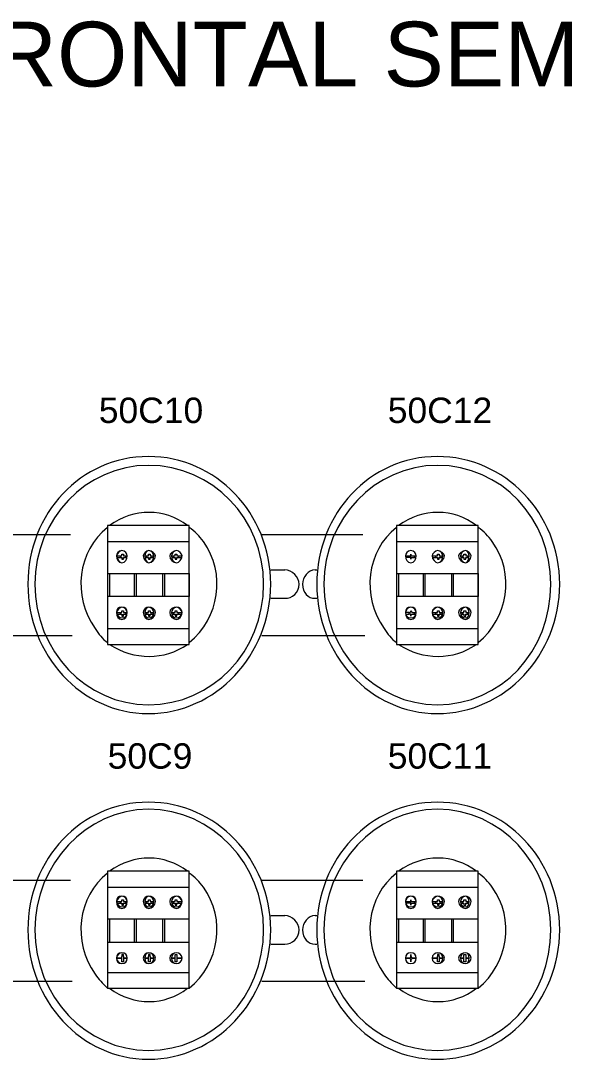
# Model space of a CAD drawing. Header units: millimetres. Extents: x 1004 to 59588, y 686 to 38112.
# Drawn here: x 27790.2 to 27972.8, y 6216.8 to 6561.4 of the extents above; entities that cross this region are included whole.
import ezdxf

# ---------------------------------------------------------------- set-up
doc = ezdxf.new("R2010")
doc.units = ezdxf.units.MM
doc.layers.add('PDF10_Geometry', color=7, linetype='Continuous')
doc.layers.add('PDF10_Text', color=7, linetype='Continuous')
doc.styles.add('PDF Arial', font='arial.ttf')

msp = doc.modelspace()

# ---------------------------------------------------------------- linework, layer by layer
at = {"layer": 'PDF10_Geometry', "lineweight": 18}
for points in [[(27818.99, 6354.43), (27846.05, 6354.43), (27846.05, 6393.84), (27818.99, 6393.84)], [(27914.87, 6354.43), (27941.93, 6354.43), (27941.93, 6393.84), (27914.87, 6393.84)], [(27919.58, 6382.67), (27919.58, 6383.25)], [(27818.99, 6240.31), (27846.05, 6240.31), (27846.05, 6279.14), (27818.99, 6279.14)], [(27914.87, 6240.31), (27941.93, 6240.31), (27941.93, 6279.14), (27914.87, 6279.14)], [(27919.58, 6267.96), (27919.58, 6268.55)], [(27919.58, 6250.9), (27919.58, 6251.49)], [(27825.46, 6250.31), (27824.28, 6250.31)], [(27834.28, 6250.31), (27833.1, 6250.31)], [(27843.69, 6250.31), (27841.93, 6250.31)], [(27918.99, 6250.31), (27917.81, 6250.31)], [(27919.58, 6249.14), (27919.58, 6249.73)], [(27921.34, 6250.31), (27920.16, 6250.31)], [(27930.16, 6250.31), (27928.99, 6250.31)], [(27938.99, 6250.31), (27937.81, 6250.31)]]:
    msp.add_lwpolyline(points, close=True, dxfattribs=at)
at = {"layer": 'PDF10_Geometry', "lineweight": 0}
for points in [[(27773.1, 6390.9), (27806.63, 6390.9)], [(27870.16, 6390.9), (27903.69, 6390.9)], [(27873.1, 6379.14), (27877.81, 6379.14)], [(27877.81, 6379.14), (27877.81, 6379.14)], [(27887.81, 6379.14), (27888.4, 6379.14)], [(27873.1, 6369.73), (27877.81, 6369.73)], [(27887.81, 6369.73), (27888.4, 6369.73)], [(27773.1, 6357.37), (27807.22, 6357.37)], [(27870.16, 6357.37), (27904.28, 6357.37)], [(27773.1, 6276.2), (27806.63, 6276.2)], [(27870.16, 6276.2), (27903.69, 6276.2)], [(27873.1, 6264.43), (27877.81, 6264.43)], [(27877.81, 6264.43), (27877.81, 6264.43)], [(27887.81, 6264.43), (27888.4, 6264.43)], [(27873.1, 6255.02), (27877.81, 6255.02)], [(27887.81, 6255.02), (27888.4, 6255.02)], [(27773.1, 6242.67), (27807.22, 6242.67)], [(27870.16, 6242.67), (27904.28, 6242.67)]]:
    msp.add_lwpolyline(points, dxfattribs=at)
at = {"layer": 'PDF10_Geometry', "lineweight": 18}
for points in [[(27818.99, 6388.55), (27846.05, 6388.55)], [(27914.87, 6388.55), (27941.93, 6388.55)], [(27821.93, 6383.84), (27823.69, 6383.84), (27823.69, 6384.43), (27824.28, 6384.43), (27824.28, 6383.84), (27825.46, 6383.84)], [(27821.93, 6383.25), (27823.69, 6383.25), (27823.69, 6382.67), (27824.28, 6382.67), (27824.28, 6383.25), (27825.46, 6383.25)], [(27823.1, 6383.84), (27823.1, 6383.25)], [(27823.69, 6383.84), (27823.69, 6383.84)], [(27823.69, 6383.25), (27823.69, 6383.25)], [(27824.28, 6383.84), (27824.28, 6383.84)], [(27824.28, 6383.25), (27824.28, 6383.25)], [(27824.87, 6383.84), (27824.87, 6383.25)], [(27831.34, 6383.84), (27832.52, 6383.84), (27832.52, 6384.43), (27833.1, 6384.43), (27833.1, 6383.84), (27834.28, 6383.84)], [(27831.34, 6383.25), (27832.52, 6383.25), (27832.52, 6382.67), (27833.1, 6382.67), (27833.1, 6383.25), (27834.28, 6383.25)], [(27831.93, 6383.84), (27831.93, 6383.25)], [(27832.52, 6383.84), (27832.52, 6383.84)], [(27832.52, 6383.25), (27832.52, 6383.25)], [(27833.1, 6383.84), (27833.1, 6383.84)], [(27833.1, 6383.25), (27833.1, 6383.25)], [(27833.69, 6383.84), (27833.69, 6383.25)], [(27840.16, 6383.84), (27841.34, 6383.84), (27841.34, 6384.43), (27841.93, 6384.43), (27841.93, 6383.84), (27843.69, 6383.84)], [(27840.16, 6383.25), (27841.34, 6383.25), (27841.34, 6382.67), (27841.93, 6382.67), (27841.93, 6383.25), (27843.69, 6383.25)], [(27840.75, 6383.84), (27840.75, 6383.25)], [(27841.34, 6383.84), (27841.34, 6383.84)], [(27841.34, 6383.25), (27841.34, 6383.25)], [(27841.93, 6383.84), (27841.93, 6383.84)], [(27841.93, 6383.25), (27841.93, 6383.25)], [(27842.52, 6383.84), (27842.52, 6383.25)], [(27917.81, 6383.84), (27918.99, 6383.84), (27918.99, 6383.25), (27917.81, 6383.25)], [(27918.99, 6383.25), (27918.99, 6383.25)], [(27919.58, 6383.84), (27919.58, 6384.43), (27919.58, 6383.84), (27920.16, 6383.84), (27921.34, 6383.84)], [(27919.58, 6384.43), (27919.58, 6384.43)], [(27919.58, 6383.25), (27920.16, 6383.25), (27921.34, 6383.25)], [(27919.58, 6382.67), (27919.58, 6382.67)], [(27920.75, 6383.84), (27920.75, 6383.25)], [(27926.63, 6383.84), (27928.4, 6383.84), (27928.4, 6384.43), (27928.99, 6384.43), (27928.99, 6383.84), (27930.16, 6383.84)], [(27926.63, 6383.25), (27928.4, 6383.25), (27928.4, 6382.67), (27928.99, 6382.67), (27928.99, 6383.25), (27930.16, 6383.25)], [(27927.81, 6383.84), (27927.81, 6383.25)], [(27928.4, 6383.84), (27928.4, 6383.84)], [(27928.4, 6383.25), (27928.4, 6383.25)], [(27928.99, 6383.84), (27928.99, 6383.84)], [(27928.99, 6383.25), (27928.99, 6383.25)], [(27929.58, 6383.84), (27929.58, 6383.25)], [(27936.05, 6383.84), (27937.22, 6383.84), (27937.22, 6384.43), (27937.81, 6384.43), (27937.81, 6383.84), (27938.99, 6383.84)], [(27936.05, 6383.25), (27937.22, 6383.25), (27937.22, 6382.67), (27937.81, 6382.67), (27937.81, 6383.25), (27938.99, 6383.25)], [(27936.63, 6383.84), (27936.63, 6383.25)], [(27937.22, 6383.84), (27937.22, 6383.84)], [(27937.22, 6383.25), (27937.22, 6383.25)], [(27937.81, 6383.84), (27937.81, 6383.84)], [(27937.81, 6383.25), (27937.81, 6383.25)], [(27938.4, 6383.84), (27938.4, 6383.25)], [(27818.99, 6377.96), (27846.05, 6377.96), (27846.05, 6370.31), (27818.99, 6370.31)], [(27819.58, 6377.96), (27819.58, 6370.31)], [(27827.81, 6377.96), (27827.81, 6370.31)], [(27828.4, 6377.96), (27828.4, 6370.31)], [(27837.22, 6377.96), (27837.22, 6370.31)], [(27837.81, 6377.96), (27837.81, 6370.31)], [(27914.87, 6377.96), (27941.93, 6377.96), (27941.93, 6370.31), (27914.87, 6370.31)], [(27915.46, 6377.96), (27915.46, 6370.31)], [(27923.69, 6377.96), (27923.69, 6370.31)], [(27924.28, 6377.96), (27924.28, 6370.31)], [(27933.1, 6377.96), (27933.1, 6370.31)], [(27933.69, 6377.96), (27933.69, 6370.31)], [(27821.93, 6365.02), (27823.69, 6365.02)], [(27823.1, 6365.02), (27823.1, 6364.43)], [(27823.69, 6365.61), (27823.69, 6365.61)], [(27823.69, 6365.61), (27824.28, 6365.61)], [(27824.28, 6365.61), (27824.28, 6365.61)], [(27824.28, 6365.02), (27825.46, 6365.02)], [(27824.28, 6365.02), (27824.28, 6365.02)], [(27824.87, 6365.02), (27824.87, 6364.43)], [(27831.34, 6365.02), (27832.52, 6365.02)], [(27831.93, 6365.02), (27831.93, 6364.43)], [(27832.52, 6365.61), (27832.52, 6365.61)], [(27832.52, 6365.61), (27833.1, 6365.61)], [(27833.1, 6365.61), (27833.1, 6365.61)], [(27833.1, 6365.02), (27834.28, 6365.02)], [(27833.1, 6365.02), (27833.1, 6365.02)], [(27833.69, 6365.02), (27833.69, 6364.43)], [(27840.16, 6365.02), (27841.34, 6365.02)], [(27840.75, 6365.02), (27840.75, 6364.43)], [(27841.34, 6365.61), (27841.34, 6365.61)], [(27841.34, 6365.61), (27841.93, 6365.61)], [(27841.93, 6365.61), (27841.93, 6365.61)], [(27841.93, 6365.02), (27843.69, 6365.02)], [(27841.93, 6365.02), (27841.93, 6365.02)], [(27842.52, 6365.02), (27842.52, 6364.43)], [(27917.81, 6364.43), (27918.99, 6364.43), (27918.99, 6365.02), (27917.81, 6365.02)], [(27919.58, 6365.61), (27919.58, 6365.61)], [(27919.58, 6365.61), (27919.58, 6365.61)], [(27919.58, 6365.61), (27919.58, 6365.61)], [(27920.16, 6365.02), (27921.34, 6365.02)], [(27920.16, 6365.02), (27920.16, 6365.02)], [(27920.75, 6365.02), (27920.75, 6364.43)], [(27926.63, 6365.02), (27928.4, 6365.02)], [(27927.81, 6365.02), (27927.81, 6364.43)], [(27928.4, 6365.61), (27928.4, 6365.61)], [(27928.4, 6365.61), (27928.99, 6365.61)], [(27928.99, 6365.61), (27928.99, 6365.61)], [(27928.99, 6365.02), (27930.16, 6365.02)], [(27928.99, 6365.02), (27928.99, 6365.02)], [(27929.58, 6365.02), (27929.58, 6364.43)], [(27936.05, 6365.02), (27937.22, 6365.02)], [(27936.63, 6365.02), (27936.63, 6364.43)], [(27937.22, 6365.61), (27937.22, 6365.61)], [(27937.22, 6365.61), (27937.81, 6365.61)], [(27937.81, 6365.61), (27937.81, 6365.61)], [(27937.81, 6365.02), (27938.99, 6365.02)], [(27937.81, 6365.02), (27937.81, 6365.02)], [(27938.4, 6365.02), (27938.4, 6364.43)], [(27821.93, 6364.43), (27823.69, 6364.43), (27823.69, 6363.84), (27824.28, 6363.84), (27824.28, 6364.43), (27825.46, 6364.43)], [(27823.69, 6364.43), (27823.69, 6364.43)], [(27824.28, 6364.43), (27824.28, 6364.43)], [(27831.34, 6364.43), (27832.52, 6364.43), (27832.52, 6363.84), (27833.1, 6363.84), (27833.1, 6364.43), (27834.28, 6364.43)], [(27832.52, 6364.43), (27832.52, 6364.43)], [(27833.1, 6364.43), (27833.1, 6364.43)], [(27840.16, 6364.43), (27841.34, 6364.43), (27841.34, 6363.84), (27841.93, 6363.84), (27841.93, 6364.43), (27843.69, 6364.43)], [(27841.34, 6364.43), (27841.34, 6364.43)], [(27841.93, 6364.43), (27841.93, 6364.43)], [(27918.99, 6364.43), (27918.99, 6364.43)], [(27919.58, 6364.43), (27919.58, 6363.84), (27919.58, 6364.43), (27920.16, 6364.43), (27921.34, 6364.43)], [(27919.58, 6363.84), (27919.58, 6363.84)], [(27926.63, 6364.43), (27928.4, 6364.43), (27928.4, 6363.84), (27928.99, 6363.84), (27928.99, 6364.43), (27930.16, 6364.43)], [(27928.4, 6364.43), (27928.4, 6364.43)], [(27928.99, 6364.43), (27928.99, 6364.43)], [(27936.05, 6364.43), (27937.22, 6364.43), (27937.22, 6363.84), (27937.81, 6363.84), (27937.81, 6364.43), (27938.99, 6364.43)], [(27937.22, 6364.43), (27937.22, 6364.43)], [(27937.81, 6364.43), (27937.81, 6364.43)], [(27818.99, 6359.73), (27846.05, 6359.73)], [(27914.87, 6359.73), (27941.93, 6359.73)], [(27818.99, 6273.84), (27846.05, 6273.84)], [(27914.87, 6273.84), (27941.93, 6273.84)], [(27821.93, 6269.14), (27823.69, 6269.14), (27823.69, 6269.73), (27824.28, 6269.73), (27824.28, 6269.14), (27825.46, 6269.14)], [(27821.93, 6268.55), (27823.69, 6268.55), (27823.69, 6267.96), (27824.28, 6267.96), (27824.28, 6268.55), (27825.46, 6268.55)], [(27823.1, 6269.14), (27823.1, 6268.55)], [(27823.69, 6269.14), (27823.69, 6269.14)], [(27823.69, 6268.55), (27823.69, 6268.55)], [(27824.28, 6269.14), (27824.28, 6269.14)], [(27824.28, 6268.55), (27824.28, 6268.55)], [(27824.87, 6269.14), (27824.87, 6268.55)], [(27831.34, 6269.14), (27832.52, 6269.14), (27832.52, 6269.73), (27833.1, 6269.73), (27833.1, 6269.14), (27834.28, 6269.14)], [(27831.34, 6268.55), (27832.52, 6268.55), (27832.52, 6267.96), (27833.1, 6267.96), (27833.1, 6268.55), (27834.28, 6268.55)], [(27831.93, 6269.14), (27831.93, 6268.55)], [(27832.52, 6269.14), (27832.52, 6269.14)], [(27832.52, 6268.55), (27832.52, 6268.55)], [(27833.1, 6269.14), (27833.1, 6269.14)], [(27833.1, 6268.55), (27833.1, 6268.55)], [(27833.69, 6269.14), (27833.69, 6268.55)], [(27840.16, 6269.14), (27841.34, 6269.14), (27841.34, 6269.73), (27841.93, 6269.73), (27841.93, 6269.14), (27843.69, 6269.14)], [(27840.16, 6268.55), (27841.34, 6268.55), (27841.34, 6267.96), (27841.93, 6267.96), (27841.93, 6268.55), (27843.69, 6268.55)], [(27840.75, 6269.14), (27840.75, 6268.55)], [(27841.34, 6269.14), (27841.34, 6269.14)], [(27841.34, 6268.55), (27841.34, 6268.55)], [(27841.93, 6269.14), (27841.93, 6269.14)], [(27841.93, 6268.55), (27841.93, 6268.55)], [(27842.52, 6269.14), (27842.52, 6268.55)], [(27917.81, 6269.14), (27918.99, 6269.14), (27918.99, 6268.55), (27917.81, 6268.55)], [(27918.99, 6268.55), (27918.99, 6268.55)], [(27919.58, 6269.14), (27919.58, 6269.73), (27919.58, 6269.14), (27920.16, 6269.14), (27921.34, 6269.14)], [(27919.58, 6269.73), (27919.58, 6269.73)], [(27919.58, 6268.55), (27920.16, 6268.55), (27921.34, 6268.55)], [(27920.75, 6269.14), (27920.75, 6268.55)], [(27926.63, 6269.14), (27928.4, 6269.14), (27928.4, 6269.73), (27928.99, 6269.73), (27928.99, 6269.14), (27930.16, 6269.14)], [(27926.63, 6268.55), (27928.4, 6268.55), (27928.4, 6267.96), (27928.99, 6267.96), (27928.99, 6268.55), (27930.16, 6268.55)], [(27927.81, 6269.14), (27927.81, 6268.55)], [(27928.4, 6269.14), (27928.4, 6269.14)], [(27928.4, 6268.55), (27928.4, 6268.55)], [(27928.99, 6269.14), (27928.99, 6269.14)], [(27928.99, 6268.55), (27928.99, 6268.55)], [(27929.58, 6269.14), (27929.58, 6268.55)], [(27936.05, 6269.14), (27937.22, 6269.14), (27937.22, 6269.73), (27937.81, 6269.73), (27937.81, 6269.14), (27938.99, 6269.14)], [(27936.05, 6268.55), (27937.22, 6268.55), (27937.22, 6267.96), (27937.81, 6267.96), (27937.81, 6268.55), (27938.99, 6268.55)], [(27936.63, 6269.14), (27936.63, 6268.55)], [(27937.22, 6269.14), (27937.22, 6269.14)], [(27937.22, 6268.55), (27937.22, 6268.55)], [(27937.81, 6269.14), (27937.81, 6269.14)], [(27937.81, 6268.55), (27937.81, 6268.55)], [(27938.4, 6269.14), (27938.4, 6268.55)], [(27919.58, 6267.96), (27919.58, 6267.96)], [(27818.99, 6255.61), (27846.05, 6255.61), (27846.05, 6263.25), (27818.99, 6263.25)], [(27819.58, 6263.25), (27819.58, 6255.61)], [(27827.81, 6263.25), (27827.81, 6255.61)], [(27828.4, 6263.25), (27828.4, 6255.61)], [(27837.22, 6263.25), (27837.22, 6255.61)], [(27837.81, 6263.25), (27837.81, 6255.61)], [(27914.87, 6255.61), (27941.93, 6255.61), (27941.93, 6263.25), (27914.87, 6263.25)], [(27915.46, 6263.25), (27915.46, 6255.61)], [(27923.69, 6263.25), (27923.69, 6255.61)], [(27924.28, 6263.25), (27924.28, 6255.61)], [(27933.1, 6263.25), (27933.1, 6255.61)], [(27933.69, 6263.25), (27933.69, 6255.61)], [(27824.28, 6250.9), (27824.28, 6251.49), (27823.69, 6251.49), (27823.69, 6250.9)], [(27833.1, 6250.9), (27833.1, 6251.49), (27832.52, 6251.49), (27832.52, 6250.9)], [(27841.34, 6250.9), (27841.34, 6251.49), (27841.93, 6251.49), (27841.93, 6250.9)], [(27919.58, 6251.49), (27919.58, 6251.49)], [(27928.99, 6250.9), (27928.99, 6251.49), (27928.4, 6251.49), (27928.4, 6250.9)], [(27937.22, 6250.9), (27937.22, 6251.49), (27937.81, 6251.49), (27937.81, 6250.9)], [(27824.28, 6250.31), (27824.28, 6249.73), (27824.28, 6249.14), (27823.69, 6249.14), (27823.69, 6249.73), (27823.69, 6250.31), (27821.93, 6250.31), (27823.69, 6250.31)], [(27823.1, 6250.31), (27823.1, 6250.31)], [(27824.28, 6250.31), (27824.28, 6250.31)], [(27824.87, 6250.31), (27824.87, 6250.31)], [(27833.1, 6250.31), (27833.1, 6249.73), (27833.1, 6249.14), (27832.52, 6249.14), (27832.52, 6249.73), (27832.52, 6250.31), (27831.34, 6250.31), (27832.52, 6250.31)], [(27831.93, 6250.31), (27831.93, 6250.31)], [(27833.1, 6250.31), (27833.1, 6250.31)], [(27833.69, 6250.31), (27833.69, 6250.31)], [(27841.93, 6250.31), (27841.93, 6249.73), (27841.93, 6249.14), (27841.34, 6249.14), (27841.34, 6249.73), (27841.34, 6250.31), (27840.16, 6250.31), (27841.34, 6250.31)], [(27840.75, 6250.31), (27840.75, 6250.31)], [(27841.93, 6250.31), (27841.93, 6250.31)], [(27842.52, 6250.31), (27842.52, 6250.31)], [(27918.99, 6250.31), (27918.99, 6250.31)], [(27918.99, 6250.31), (27918.99, 6250.31)], [(27920.16, 6250.31), (27919.58, 6249.73)], [(27919.58, 6249.14), (27919.58, 6249.14)], [(27920.16, 6250.31), (27920.16, 6250.31)], [(27920.75, 6250.31), (27920.75, 6250.31)], [(27928.99, 6250.31), (27928.99, 6249.73), (27928.99, 6249.14), (27928.4, 6249.14), (27928.4, 6249.73), (27928.4, 6250.31), (27926.63, 6250.31), (27928.4, 6250.31)], [(27927.81, 6250.31), (27927.81, 6250.31)], [(27928.99, 6250.31), (27928.99, 6250.31)], [(27929.58, 6250.31), (27929.58, 6250.31)], [(27937.81, 6250.31), (27937.81, 6249.73), (27937.81, 6249.14), (27937.22, 6249.14), (27937.22, 6249.73), (27937.22, 6250.31), (27936.05, 6250.31), (27937.22, 6250.31)], [(27936.63, 6250.31), (27936.63, 6250.31)], [(27937.81, 6250.31), (27937.81, 6250.31)], [(27938.4, 6250.31), (27938.4, 6250.31)], [(27818.99, 6245.61), (27846.05, 6245.61)], [(27914.87, 6245.61), (27941.93, 6245.61)]]:
    msp.add_lwpolyline(points, dxfattribs=at)
for centre in [(27835.96, 6378.46), (27931.84, 6378.46), (27835.96, 6263.76), (27931.84, 6263.76)]:
    msp.add_arc(centre, 17.9, 34.2883, 55.7117, dxfattribs=at)
for points in [[(27832.52, 6416.78), (27810.16, 6416.78), (27792.52, 6397.96), (27792.52, 6374.43)], [(27873.1, 6374.43), (27873.1, 6397.96), (27854.87, 6416.78), (27832.52, 6416.78)], [(27928.4, 6416.78), (27906.05, 6416.78), (27888.4, 6397.96), (27888.4, 6374.43)], [(27968.99, 6374.43), (27968.99, 6397.96), (27950.75, 6416.78), (27928.4, 6416.78)], [(27832.52, 6413.84), (27811.93, 6413.84), (27794.87, 6396.2), (27794.87, 6374.43)], [(27870.75, 6374.43), (27870.75, 6396.2), (27853.69, 6413.84), (27832.52, 6413.84)], [(27928.4, 6413.84), (27907.81, 6413.84), (27890.75, 6396.2), (27890.75, 6374.43)], [(27966.05, 6374.43), (27966.05, 6396.2), (27949.58, 6413.84), (27928.4, 6413.84)], [(27845.46, 6393.84), (27837.81, 6399.73), (27827.81, 6399.73), (27819.58, 6393.84)], [(27941.34, 6393.84), (27933.69, 6399.73), (27923.69, 6399.73), (27915.46, 6393.84)], [(27818.99, 6393.25), (27808.99, 6385.61), (27807.22, 6370.31), (27814.87, 6359.73)], [(27914.87, 6393.25), (27904.87, 6385.61), (27903.1, 6370.31), (27910.75, 6359.73)], [(27823.69, 6385.61), (27822.52, 6385.61), (27821.93, 6384.43), (27821.93, 6383.84)], [(27823.69, 6385.61), (27823.1, 6385.61), (27821.93, 6384.43), (27821.93, 6383.84)], [(27825.46, 6383.84), (27825.46, 6384.43), (27824.87, 6385.61), (27823.69, 6385.61)], [(27825.46, 6383.84), (27825.46, 6384.43), (27824.87, 6385.61), (27823.69, 6385.61)], [(27832.52, 6385.61), (27831.93, 6385.61), (27830.75, 6384.43), (27830.75, 6383.84)], [(27832.52, 6385.61), (27831.93, 6385.61), (27831.34, 6384.43), (27831.34, 6383.84)], [(27834.87, 6383.84), (27834.87, 6384.43), (27833.69, 6385.61), (27832.52, 6385.61)], [(27834.28, 6383.84), (27834.28, 6384.43), (27833.69, 6385.61), (27832.52, 6385.61)], [(27841.93, 6385.61), (27840.75, 6385.61), (27839.58, 6384.43), (27839.58, 6383.84)], [(27841.93, 6385.61), (27840.75, 6385.61), (27840.16, 6384.43), (27840.16, 6383.84)], [(27843.69, 6383.84), (27843.69, 6384.43), (27842.52, 6385.61), (27841.93, 6385.61)], [(27843.69, 6383.84), (27843.69, 6384.43), (27842.52, 6385.61), (27841.93, 6385.61)], [(27846.05, 6355.02), (27856.05, 6363.25), (27858.4, 6377.96), (27850.75, 6388.55)], [(27919.58, 6385.61), (27918.4, 6385.61), (27917.81, 6384.43), (27917.81, 6383.84)], [(27919.58, 6385.61), (27918.4, 6385.61), (27917.81, 6384.43), (27917.81, 6383.84)], [(27921.34, 6383.84), (27921.34, 6384.43), (27920.75, 6385.61), (27919.58, 6385.61)], [(27921.34, 6383.84), (27921.34, 6384.43), (27920.75, 6385.61), (27919.58, 6385.61)], [(27928.4, 6385.61), (27927.81, 6385.61), (27926.63, 6384.43), (27926.63, 6383.84)], [(27928.4, 6385.61), (27927.81, 6385.61), (27926.63, 6384.43), (27926.63, 6383.84)], [(27930.75, 6383.84), (27930.75, 6384.43), (27929.58, 6385.61), (27928.4, 6385.61)], [(27930.16, 6383.84), (27930.16, 6384.43), (27929.58, 6385.61), (27928.4, 6385.61)], [(27937.81, 6385.61), (27936.63, 6385.61), (27935.46, 6384.43), (27935.46, 6383.84)], [(27937.81, 6385.61), (27936.63, 6385.61), (27936.05, 6384.43), (27936.05, 6383.84)], [(27939.58, 6383.84), (27939.58, 6384.43), (27938.4, 6385.61), (27937.81, 6385.61)], [(27938.99, 6383.84), (27938.99, 6384.43), (27938.4, 6385.61), (27937.81, 6385.61)], [(27941.93, 6355.02), (27951.93, 6363.25), (27954.28, 6377.96), (27946.63, 6388.55)], [(27821.93, 6383.84), (27821.93, 6382.67), (27822.52, 6381.49), (27823.69, 6381.49)], [(27821.93, 6383.84), (27821.93, 6382.67), (27823.1, 6381.49), (27823.69, 6381.49)], [(27823.69, 6381.49), (27824.87, 6381.49), (27825.46, 6382.67), (27825.46, 6383.84)], [(27823.69, 6381.49), (27824.87, 6381.49), (27825.46, 6382.67), (27825.46, 6383.84)], [(27830.75, 6383.84), (27830.75, 6382.67), (27831.93, 6381.49), (27832.52, 6381.49)], [(27831.34, 6383.84), (27831.34, 6382.67), (27831.93, 6381.49), (27832.52, 6381.49)], [(27832.52, 6381.49), (27833.69, 6381.49), (27834.87, 6382.67), (27834.87, 6383.84)], [(27832.52, 6381.49), (27833.69, 6381.49), (27834.28, 6382.67), (27834.28, 6383.84)], [(27839.58, 6383.84), (27839.58, 6382.67), (27840.75, 6381.49), (27841.93, 6381.49)], [(27840.16, 6383.84), (27840.16, 6382.67), (27840.75, 6381.49), (27841.93, 6381.49)], [(27841.93, 6381.49), (27842.52, 6381.49), (27843.69, 6382.67), (27843.69, 6383.84)], [(27841.93, 6381.49), (27842.52, 6381.49), (27843.69, 6382.67), (27843.69, 6383.84)], [(27917.81, 6383.84), (27917.81, 6382.67), (27918.4, 6381.49), (27919.58, 6381.49)], [(27917.81, 6383.84), (27917.81, 6382.67), (27918.4, 6381.49), (27919.58, 6381.49)], [(27918.99, 6383.84), (27919.58, 6383.84), (27919.58, 6383.84), (27919.58, 6383.84)], [(27919.58, 6383.25), (27919.58, 6383.25), (27919.58, 6383.25), (27918.99, 6383.25)], [(27919.58, 6381.49), (27920.75, 6381.49), (27921.34, 6382.67), (27921.34, 6383.84)], [(27919.58, 6381.49), (27920.75, 6381.49), (27921.34, 6382.67), (27921.34, 6383.84)], [(27926.63, 6383.84), (27926.63, 6382.67), (27927.81, 6381.49), (27928.4, 6381.49)], [(27926.63, 6383.84), (27926.63, 6382.67), (27927.81, 6381.49), (27928.4, 6381.49)], [(27928.4, 6381.49), (27929.58, 6381.49), (27930.75, 6382.67), (27930.75, 6383.84)], [(27928.4, 6381.49), (27929.58, 6381.49), (27930.16, 6382.67), (27930.16, 6383.84)], [(27935.46, 6383.84), (27935.46, 6382.67), (27936.63, 6381.49), (27937.81, 6381.49)], [(27936.05, 6383.84), (27936.05, 6382.67), (27936.63, 6381.49), (27937.81, 6381.49)], [(27937.81, 6381.49), (27938.4, 6381.49), (27939.58, 6382.67), (27939.58, 6383.84)], [(27937.81, 6381.49), (27938.4, 6381.49), (27938.99, 6382.67), (27938.99, 6383.84)], [(27792.52, 6374.43), (27792.52, 6350.9), (27810.16, 6331.49), (27832.52, 6331.49)], [(27794.87, 6374.43), (27794.87, 6352.08), (27811.93, 6334.43), (27832.52, 6334.43)], [(27832.52, 6331.49), (27854.87, 6331.49), (27873.1, 6350.9), (27873.1, 6374.43)], [(27832.52, 6334.43), (27853.69, 6334.43), (27870.75, 6352.08), (27870.75, 6374.43)], [(27888.4, 6374.43), (27888.4, 6350.9), (27906.05, 6331.49), (27928.4, 6331.49)], [(27890.75, 6374.43), (27890.75, 6352.08), (27907.81, 6334.43), (27928.4, 6334.43)], [(27928.4, 6331.49), (27950.75, 6331.49), (27968.99, 6350.9), (27968.99, 6374.43)], [(27928.4, 6334.43), (27949.58, 6334.43), (27966.05, 6352.08), (27966.05, 6374.43)], [(27823.69, 6366.78), (27822.52, 6366.78), (27821.93, 6366.2), (27821.93, 6365.02)], [(27823.69, 6366.78), (27823.1, 6366.78), (27821.93, 6365.61), (27821.93, 6365.02)], [(27821.93, 6365.02), (27821.93, 6363.84), (27822.52, 6362.67), (27823.69, 6362.67)], [(27821.93, 6365.02), (27821.93, 6363.84), (27823.1, 6363.25), (27823.69, 6363.25)], [(27825.46, 6365.02), (27825.46, 6366.2), (27824.87, 6366.78), (27823.69, 6366.78)], [(27825.46, 6365.02), (27825.46, 6365.61), (27824.87, 6366.78), (27823.69, 6366.78)], [(27823.69, 6365.02), (27823.69, 6365.02), (27823.69, 6365.02), (27823.69, 6365.61)], [(27823.69, 6362.67), (27824.87, 6362.67), (27825.46, 6363.84), (27825.46, 6365.02)], [(27823.69, 6363.25), (27824.87, 6363.25), (27825.46, 6363.84), (27825.46, 6365.02)], [(27824.28, 6365.61), (27824.28, 6365.02), (27824.28, 6365.02), (27824.28, 6365.02)], [(27832.52, 6366.78), (27831.93, 6366.78), (27830.75, 6366.2), (27830.75, 6365.02)], [(27830.75, 6365.02), (27830.75, 6363.84), (27831.93, 6362.67), (27832.52, 6362.67)], [(27832.52, 6366.78), (27831.93, 6366.78), (27831.34, 6365.61), (27831.34, 6365.02)], [(27831.34, 6365.02), (27831.34, 6363.84), (27831.93, 6363.25), (27832.52, 6363.25)], [(27834.87, 6365.02), (27834.87, 6366.2), (27833.69, 6366.78), (27832.52, 6366.78)], [(27834.28, 6365.02), (27834.28, 6365.61), (27833.69, 6366.78), (27832.52, 6366.78)], [(27832.52, 6365.02), (27832.52, 6365.02), (27832.52, 6365.02), (27832.52, 6365.61)], [(27832.52, 6362.67), (27833.69, 6362.67), (27834.87, 6363.84), (27834.87, 6365.02)], [(27832.52, 6363.25), (27833.69, 6363.25), (27834.28, 6363.84), (27834.28, 6365.02)], [(27833.1, 6365.61), (27833.1, 6365.02), (27833.1, 6365.02), (27833.1, 6365.02)], [(27841.93, 6366.78), (27840.75, 6366.78), (27839.58, 6366.2), (27839.58, 6365.02)], [(27839.58, 6365.02), (27839.58, 6363.84), (27840.75, 6362.67), (27841.93, 6362.67)], [(27841.93, 6366.78), (27840.75, 6366.78), (27840.16, 6365.61), (27840.16, 6365.02)], [(27840.16, 6365.02), (27840.16, 6363.84), (27840.75, 6363.25), (27841.93, 6363.25)], [(27841.34, 6365.02), (27841.34, 6365.02), (27841.34, 6365.02), (27841.34, 6365.61)], [(27843.69, 6365.02), (27843.69, 6366.2), (27842.52, 6366.78), (27841.93, 6366.78)], [(27843.69, 6365.02), (27843.69, 6365.61), (27842.52, 6366.78), (27841.93, 6366.78)], [(27841.93, 6365.61), (27841.93, 6365.02), (27841.93, 6365.02), (27841.93, 6365.02)], [(27841.93, 6362.67), (27842.52, 6362.67), (27843.69, 6363.84), (27843.69, 6365.02)], [(27841.93, 6363.25), (27842.52, 6363.25), (27843.69, 6363.84), (27843.69, 6365.02)], [(27919.58, 6366.78), (27918.4, 6366.78), (27917.81, 6366.2), (27917.81, 6365.02)], [(27919.58, 6366.78), (27918.4, 6366.78), (27917.81, 6365.61), (27917.81, 6365.02)], [(27917.81, 6365.02), (27917.81, 6363.84), (27918.4, 6362.67), (27919.58, 6362.67)], [(27917.81, 6365.02), (27917.81, 6363.84), (27918.4, 6363.25), (27919.58, 6363.25)], [(27918.99, 6365.02), (27919.58, 6365.02), (27919.58, 6365.02), (27919.58, 6365.61)], [(27921.34, 6365.02), (27921.34, 6366.2), (27920.75, 6366.78), (27919.58, 6366.78)], [(27921.34, 6365.02), (27921.34, 6365.61), (27920.75, 6366.78), (27919.58, 6366.78)], [(27919.58, 6365.61), (27919.58, 6365.02), (27920.16, 6365.02), (27920.16, 6365.02)], [(27919.58, 6362.67), (27920.75, 6362.67), (27921.34, 6363.84), (27921.34, 6365.02)], [(27919.58, 6363.25), (27920.75, 6363.25), (27921.34, 6363.84), (27921.34, 6365.02)], [(27928.4, 6366.78), (27927.81, 6366.78), (27926.63, 6366.2), (27926.63, 6365.02)], [(27928.4, 6366.78), (27927.81, 6366.78), (27926.63, 6365.61), (27926.63, 6365.02)], [(27926.63, 6365.02), (27926.63, 6363.84), (27927.81, 6362.67), (27928.4, 6362.67)], [(27926.63, 6365.02), (27926.63, 6363.84), (27927.81, 6363.25), (27928.4, 6363.25)], [(27930.75, 6365.02), (27930.75, 6366.2), (27929.58, 6366.78), (27928.4, 6366.78)], [(27930.16, 6365.02), (27930.16, 6365.61), (27929.58, 6366.78), (27928.4, 6366.78)], [(27928.4, 6365.02), (27928.4, 6365.02), (27928.4, 6365.02), (27928.4, 6365.61)], [(27928.4, 6362.67), (27929.58, 6362.67), (27930.75, 6363.84), (27930.75, 6365.02)], [(27928.4, 6363.25), (27929.58, 6363.25), (27930.16, 6363.84), (27930.16, 6365.02)], [(27928.99, 6365.61), (27928.99, 6365.02), (27928.99, 6365.02), (27928.99, 6365.02)], [(27937.81, 6366.78), (27936.63, 6366.78), (27935.46, 6366.2), (27935.46, 6365.02)], [(27935.46, 6365.02), (27935.46, 6363.84), (27936.63, 6362.67), (27937.81, 6362.67)], [(27937.81, 6366.78), (27936.63, 6366.78), (27936.05, 6365.61), (27936.05, 6365.02)], [(27936.05, 6365.02), (27936.05, 6363.84), (27936.63, 6363.25), (27937.81, 6363.25)], [(27937.22, 6365.02), (27937.22, 6365.02), (27937.22, 6365.02), (27937.22, 6365.61)], [(27939.58, 6365.02), (27939.58, 6366.2), (27938.4, 6366.78), (27937.81, 6366.78)], [(27938.99, 6365.02), (27938.99, 6365.61), (27938.4, 6366.78), (27937.81, 6366.78)], [(27937.81, 6365.61), (27937.81, 6365.02), (27937.81, 6365.02), (27937.81, 6365.02)], [(27937.81, 6362.67), (27938.4, 6362.67), (27939.58, 6363.84), (27939.58, 6365.02)], [(27937.81, 6363.25), (27938.4, 6363.25), (27938.99, 6363.84), (27938.99, 6365.02)], [(27919.58, 6364.43), (27919.58, 6364.43), (27919.58, 6364.43), (27918.99, 6364.43)], [(27814.87, 6359.73), (27816.05, 6357.96), (27817.22, 6356.2), (27818.99, 6355.02)], [(27910.75, 6359.73), (27911.93, 6357.96), (27913.1, 6356.2), (27914.87, 6355.02)], [(27819.58, 6354.43), (27827.81, 6349.14), (27837.81, 6349.14), (27845.46, 6354.43)], [(27915.46, 6354.43), (27923.69, 6349.14), (27933.69, 6349.14), (27941.34, 6354.43)], [(27832.52, 6302.08), (27810.16, 6302.08), (27792.52, 6283.25), (27792.52, 6259.73)], [(27832.52, 6299.73), (27811.93, 6299.73), (27794.87, 6281.49), (27794.87, 6259.73)], [(27873.1, 6259.73), (27873.1, 6283.25), (27854.87, 6302.08), (27832.52, 6302.08)], [(27870.75, 6259.73), (27870.75, 6281.49), (27853.69, 6299.73), (27832.52, 6299.73)], [(27928.4, 6302.08), (27906.05, 6302.08), (27888.4, 6283.25), (27888.4, 6259.73)], [(27928.4, 6299.73), (27907.81, 6299.73), (27890.75, 6281.49), (27890.75, 6259.73)], [(27968.99, 6259.73), (27968.99, 6283.25), (27950.75, 6302.08), (27928.4, 6302.08)], [(27966.05, 6259.73), (27966.05, 6281.49), (27949.58, 6299.73), (27928.4, 6299.73)], [(27845.46, 6279.14), (27837.81, 6285.02), (27827.81, 6285.02), (27819.58, 6279.14)], [(27941.34, 6279.14), (27933.69, 6285.02), (27923.69, 6285.02), (27915.46, 6279.14)], [(27818.99, 6278.55), (27808.99, 6270.9), (27807.22, 6255.61), (27814.87, 6245.02)], [(27914.87, 6278.55), (27904.87, 6270.9), (27903.1, 6255.61), (27910.75, 6245.02)], [(27846.05, 6240.31), (27856.05, 6248.55), (27858.4, 6263.25), (27850.75, 6273.84)], [(27941.93, 6240.31), (27951.93, 6248.55), (27954.28, 6263.25), (27946.63, 6273.84)], [(27823.69, 6270.9), (27822.52, 6270.9), (27821.93, 6270.31), (27821.93, 6269.14)], [(27823.69, 6270.9), (27823.1, 6270.9), (27821.93, 6269.73), (27821.93, 6269.14)], [(27821.93, 6269.14), (27821.93, 6267.96), (27822.52, 6266.78), (27823.69, 6266.78)], [(27821.93, 6269.14), (27821.93, 6267.96), (27823.1, 6267.37), (27823.69, 6267.37)], [(27825.46, 6269.14), (27825.46, 6270.31), (27824.87, 6270.9), (27823.69, 6270.9)], [(27825.46, 6269.14), (27825.46, 6269.73), (27824.87, 6270.9), (27823.69, 6270.9)], [(27823.69, 6266.78), (27824.87, 6266.78), (27825.46, 6267.96), (27825.46, 6269.14)], [(27823.69, 6267.37), (27824.87, 6267.37), (27825.46, 6267.96), (27825.46, 6269.14)], [(27832.52, 6270.9), (27831.93, 6270.9), (27830.75, 6270.31), (27830.75, 6269.14)], [(27830.75, 6269.14), (27830.75, 6267.96), (27831.93, 6266.78), (27832.52, 6266.78)], [(27832.52, 6270.9), (27831.93, 6270.9), (27831.34, 6269.73), (27831.34, 6269.14)], [(27831.34, 6269.14), (27831.34, 6267.96), (27831.93, 6267.37), (27832.52, 6267.37)], [(27834.87, 6269.14), (27834.87, 6270.31), (27833.69, 6270.9), (27832.52, 6270.9)], [(27834.28, 6269.14), (27834.28, 6269.73), (27833.69, 6270.9), (27832.52, 6270.9)], [(27832.52, 6266.78), (27833.69, 6266.78), (27834.87, 6267.96), (27834.87, 6269.14)], [(27832.52, 6267.37), (27833.69, 6267.37), (27834.28, 6267.96), (27834.28, 6269.14)], [(27841.93, 6270.9), (27840.75, 6270.9), (27839.58, 6270.31), (27839.58, 6269.14)], [(27839.58, 6269.14), (27839.58, 6267.96), (27840.75, 6266.78), (27841.93, 6266.78)], [(27841.93, 6270.9), (27840.75, 6270.9), (27840.16, 6269.73), (27840.16, 6269.14)], [(27840.16, 6269.14), (27840.16, 6267.96), (27840.75, 6267.37), (27841.93, 6267.37)], [(27843.69, 6269.14), (27843.69, 6270.31), (27842.52, 6270.9), (27841.93, 6270.9)], [(27843.69, 6269.14), (27843.69, 6269.73), (27842.52, 6270.9), (27841.93, 6270.9)], [(27841.93, 6266.78), (27842.52, 6266.78), (27843.69, 6267.96), (27843.69, 6269.14)], [(27841.93, 6267.37), (27842.52, 6267.37), (27843.69, 6267.96), (27843.69, 6269.14)], [(27919.58, 6270.9), (27918.4, 6270.9), (27917.81, 6270.31), (27917.81, 6269.14)], [(27919.58, 6270.9), (27918.4, 6270.9), (27917.81, 6269.73), (27917.81, 6269.14)], [(27917.81, 6269.14), (27917.81, 6267.96), (27918.4, 6266.78), (27919.58, 6266.78)], [(27917.81, 6269.14), (27917.81, 6267.96), (27918.4, 6267.37), (27919.58, 6267.37)], [(27918.99, 6269.14), (27919.58, 6269.14), (27919.58, 6269.14), (27919.58, 6269.14)], [(27919.58, 6268.55), (27919.58, 6268.55), (27919.58, 6268.55), (27918.99, 6268.55)], [(27921.34, 6269.14), (27921.34, 6270.31), (27920.75, 6270.9), (27919.58, 6270.9)], [(27921.34, 6269.14), (27921.34, 6269.73), (27920.75, 6270.9), (27919.58, 6270.9)], [(27919.58, 6266.78), (27920.75, 6266.78), (27921.34, 6267.96), (27921.34, 6269.14)], [(27919.58, 6267.37), (27920.75, 6267.37), (27921.34, 6267.96), (27921.34, 6269.14)], [(27928.4, 6270.9), (27927.81, 6270.9), (27926.63, 6270.31), (27926.63, 6269.14)], [(27928.4, 6270.9), (27927.81, 6270.9), (27926.63, 6269.73), (27926.63, 6269.14)], [(27926.63, 6269.14), (27926.63, 6267.96), (27927.81, 6266.78), (27928.4, 6266.78)], [(27926.63, 6269.14), (27926.63, 6267.96), (27927.81, 6267.37), (27928.4, 6267.37)], [(27930.75, 6269.14), (27930.75, 6270.31), (27929.58, 6270.9), (27928.4, 6270.9)], [(27930.16, 6269.14), (27930.16, 6269.73), (27929.58, 6270.9), (27928.4, 6270.9)], [(27928.4, 6266.78), (27929.58, 6266.78), (27930.75, 6267.96), (27930.75, 6269.14)], [(27928.4, 6267.37), (27929.58, 6267.37), (27930.16, 6267.96), (27930.16, 6269.14)], [(27937.81, 6270.9), (27936.63, 6270.9), (27935.46, 6270.31), (27935.46, 6269.14)], [(27935.46, 6269.14), (27935.46, 6267.96), (27936.63, 6266.78), (27937.81, 6266.78)], [(27937.81, 6270.9), (27936.63, 6270.9), (27936.05, 6269.73), (27936.05, 6269.14)], [(27936.05, 6269.14), (27936.05, 6267.96), (27936.63, 6267.37), (27937.81, 6267.37)], [(27939.58, 6269.14), (27939.58, 6270.31), (27938.4, 6270.9), (27937.81, 6270.9)], [(27938.99, 6269.14), (27938.99, 6269.73), (27938.4, 6270.9), (27937.81, 6270.9)], [(27937.81, 6266.78), (27938.4, 6266.78), (27939.58, 6267.96), (27939.58, 6269.14)], [(27937.81, 6267.37), (27938.4, 6267.37), (27938.99, 6267.96), (27938.99, 6269.14)], [(27792.52, 6259.73), (27792.52, 6236.2), (27810.16, 6216.78), (27832.52, 6216.78)], [(27794.87, 6259.73), (27794.87, 6237.37), (27811.93, 6219.73), (27832.52, 6219.73)], [(27832.52, 6216.78), (27854.87, 6216.78), (27873.1, 6236.2), (27873.1, 6259.73)], [(27832.52, 6219.73), (27853.69, 6219.73), (27870.75, 6237.37), (27870.75, 6259.73)], [(27888.4, 6259.73), (27888.4, 6236.2), (27906.05, 6216.78), (27928.4, 6216.78)], [(27890.75, 6259.73), (27890.75, 6237.37), (27907.81, 6219.73), (27928.4, 6219.73)], [(27928.4, 6216.78), (27950.75, 6216.78), (27968.99, 6236.2), (27968.99, 6259.73)], [(27928.4, 6219.73), (27949.58, 6219.73), (27966.05, 6237.37), (27966.05, 6259.73)], [(27823.69, 6252.08), (27822.52, 6252.08), (27821.93, 6251.49), (27821.93, 6250.31)], [(27823.69, 6252.08), (27823.1, 6252.08), (27821.93, 6251.49), (27821.93, 6250.31)], [(27825.46, 6250.31), (27825.46, 6251.49), (27824.87, 6252.08), (27823.69, 6252.08)], [(27825.46, 6250.31), (27825.46, 6251.49), (27824.87, 6252.08), (27823.69, 6252.08)], [(27823.69, 6250.31), (27823.69, 6250.31), (27823.69, 6250.31), (27823.69, 6250.9)], [(27824.28, 6250.9), (27824.28, 6250.31), (27824.28, 6250.31), (27824.28, 6250.31)], [(27832.52, 6252.08), (27831.93, 6252.08), (27830.75, 6251.49), (27830.75, 6250.31)], [(27832.52, 6252.08), (27831.93, 6252.08), (27831.34, 6251.49), (27831.34, 6250.31)], [(27834.87, 6250.31), (27834.87, 6251.49), (27833.69, 6252.08), (27832.52, 6252.08)], [(27834.28, 6250.31), (27834.28, 6251.49), (27833.69, 6252.08), (27832.52, 6252.08)], [(27832.52, 6250.31), (27832.52, 6250.31), (27832.52, 6250.31), (27832.52, 6250.9)], [(27833.1, 6250.9), (27833.1, 6250.31), (27833.1, 6250.31), (27833.1, 6250.31)], [(27841.93, 6252.08), (27840.75, 6252.08), (27839.58, 6251.49), (27839.58, 6250.31)], [(27841.93, 6252.08), (27840.75, 6252.08), (27840.16, 6251.49), (27840.16, 6250.31)], [(27841.34, 6250.31), (27841.34, 6250.31), (27841.34, 6250.31), (27841.34, 6250.9)], [(27843.69, 6250.31), (27843.69, 6251.49), (27842.52, 6252.08), (27841.93, 6252.08)], [(27843.69, 6250.31), (27843.69, 6251.49), (27842.52, 6252.08), (27841.93, 6252.08)], [(27841.93, 6250.9), (27841.93, 6250.31), (27841.93, 6250.31), (27841.93, 6250.31)], [(27919.58, 6252.08), (27918.4, 6252.08), (27917.81, 6251.49), (27917.81, 6250.31)], [(27919.58, 6252.08), (27918.4, 6252.08), (27917.81, 6251.49), (27917.81, 6250.31)], [(27918.99, 6250.31), (27919.58, 6250.31), (27919.58, 6250.31), (27919.58, 6250.9)], [(27921.34, 6250.31), (27921.34, 6251.49), (27920.75, 6252.08), (27919.58, 6252.08)], [(27921.34, 6250.31), (27921.34, 6251.49), (27920.75, 6252.08), (27919.58, 6252.08)], [(27919.58, 6250.9), (27919.58, 6250.31), (27920.16, 6250.31), (27920.16, 6250.31)], [(27928.4, 6252.08), (27927.81, 6252.08), (27926.63, 6251.49), (27926.63, 6250.31)], [(27928.4, 6252.08), (27927.81, 6252.08), (27926.63, 6251.49), (27926.63, 6250.31)], [(27930.75, 6250.31), (27930.75, 6251.49), (27929.58, 6252.08), (27928.4, 6252.08)], [(27930.16, 6250.31), (27930.16, 6251.49), (27929.58, 6252.08), (27928.4, 6252.08)], [(27928.4, 6250.31), (27928.4, 6250.31), (27928.4, 6250.31), (27928.4, 6250.9)], [(27928.99, 6250.9), (27928.99, 6250.31), (27928.99, 6250.31), (27928.99, 6250.31)], [(27937.81, 6252.08), (27936.63, 6252.08), (27935.46, 6251.49), (27935.46, 6250.31)], [(27937.81, 6252.08), (27936.63, 6252.08), (27936.05, 6251.49), (27936.05, 6250.31)], [(27937.22, 6250.31), (27937.22, 6250.31), (27937.22, 6250.31), (27937.22, 6250.9)], [(27939.58, 6250.31), (27939.58, 6251.49), (27938.4, 6252.08), (27937.81, 6252.08)], [(27938.99, 6250.31), (27938.99, 6251.49), (27938.4, 6252.08), (27937.81, 6252.08)], [(27937.81, 6250.9), (27937.81, 6250.31), (27937.81, 6250.31), (27937.81, 6250.31)], [(27821.93, 6250.31), (27821.93, 6249.14), (27822.52, 6248.55), (27823.69, 6248.55)], [(27821.93, 6250.31), (27821.93, 6249.14), (27823.1, 6248.55), (27823.69, 6248.55)], [(27823.69, 6248.55), (27824.87, 6248.55), (27825.46, 6249.14), (27825.46, 6250.31)], [(27823.69, 6248.55), (27824.87, 6248.55), (27825.46, 6249.14), (27825.46, 6250.31)], [(27830.75, 6250.31), (27830.75, 6249.14), (27831.93, 6248.55), (27832.52, 6248.55)], [(27831.34, 6250.31), (27831.34, 6249.14), (27831.93, 6248.55), (27832.52, 6248.55)], [(27832.52, 6248.55), (27833.69, 6248.55), (27834.87, 6249.14), (27834.87, 6250.31)], [(27832.52, 6248.55), (27833.69, 6248.55), (27834.28, 6249.14), (27834.28, 6250.31)], [(27839.58, 6250.31), (27839.58, 6249.14), (27840.75, 6248.55), (27841.93, 6248.55)], [(27840.16, 6250.31), (27840.16, 6249.14), (27840.75, 6248.55), (27841.93, 6248.55)], [(27841.93, 6248.55), (27842.52, 6248.55), (27843.69, 6249.14), (27843.69, 6250.31)], [(27841.93, 6248.55), (27842.52, 6248.55), (27843.69, 6249.14), (27843.69, 6250.31)], [(27917.81, 6250.31), (27917.81, 6249.14), (27918.4, 6248.55), (27919.58, 6248.55)], [(27917.81, 6250.31), (27917.81, 6249.14), (27918.4, 6248.55), (27919.58, 6248.55)], [(27919.58, 6249.73), (27919.58, 6249.73), (27919.58, 6250.31), (27918.99, 6250.31)], [(27919.58, 6248.55), (27920.75, 6248.55), (27921.34, 6249.14), (27921.34, 6250.31)], [(27919.58, 6248.55), (27920.75, 6248.55), (27921.34, 6249.14), (27921.34, 6250.31)], [(27926.63, 6250.31), (27926.63, 6249.14), (27927.81, 6248.55), (27928.4, 6248.55)], [(27926.63, 6250.31), (27926.63, 6249.14), (27927.81, 6248.55), (27928.4, 6248.55)], [(27928.4, 6248.55), (27929.58, 6248.55), (27930.75, 6249.14), (27930.75, 6250.31)], [(27928.4, 6248.55), (27929.58, 6248.55), (27930.16, 6249.14), (27930.16, 6250.31)], [(27935.46, 6250.31), (27935.46, 6249.14), (27936.63, 6248.55), (27937.81, 6248.55)], [(27936.05, 6250.31), (27936.05, 6249.14), (27936.63, 6248.55), (27937.81, 6248.55)], [(27937.81, 6248.55), (27938.4, 6248.55), (27939.58, 6249.14), (27939.58, 6250.31)], [(27937.81, 6248.55), (27938.4, 6248.55), (27938.99, 6249.14), (27938.99, 6250.31)], [(27814.87, 6245.02), (27816.05, 6243.25), (27817.22, 6242.08), (27818.99, 6240.31)], [(27910.75, 6245.02), (27911.93, 6243.25), (27913.1, 6242.08), (27914.87, 6240.31)], [(27819.58, 6240.31), (27827.81, 6234.43), (27837.81, 6234.43), (27845.46, 6240.31)], [(27915.46, 6240.31), (27923.69, 6234.43), (27933.69, 6234.43), (27941.34, 6240.31)]]:
    msp.add_open_spline(points, degree=3, dxfattribs=at)
at = {"layer": 'PDF10_Geometry', "lineweight": 0}
for points in [[(27882.52, 6374.43), (27882.52, 6376.78), (27880.16, 6379.14), (27877.81, 6379.14)], [(27887.81, 6379.14), (27885.46, 6379.14), (27883.69, 6376.78), (27883.69, 6374.43)], [(27877.81, 6369.73), (27880.16, 6369.73), (27882.52, 6371.49), (27882.52, 6374.43)], [(27883.69, 6374.43), (27883.69, 6371.49), (27885.46, 6369.73), (27887.81, 6369.73)], [(27882.52, 6259.73), (27882.52, 6262.08), (27880.16, 6264.43), (27877.81, 6264.43)], [(27887.81, 6264.43), (27885.46, 6264.43), (27883.69, 6262.08), (27883.69, 6259.73)], [(27877.81, 6255.02), (27880.16, 6255.02), (27882.52, 6256.78), (27882.52, 6259.73)], [(27883.69, 6259.73), (27883.69, 6256.78), (27885.46, 6255.02), (27887.81, 6255.02)]]:
    msp.add_open_spline(points, degree=3, dxfattribs=at)

# ---------------------------------------------------------------- texts
at = {"layer": 'PDF10_Text', "attachment_point": 7, "style": 'PDF Arial'}
for s, insert, char_height in [('VISTA FRONTAL SEM PORTA', (27667.21, 6539.27), 21.4746), ('50C10', (27816.05, 6427.78), 8.421), ('50C12', (27911.93, 6427.78), 8.421), ('50C9', (27818.99, 6313.08), 8.421), ('50C11', (27911.93, 6313.08), 8.421)]:
    msp.add_mtext(s, dxfattribs=dict(at, insert=insert, char_height=char_height))

doc.saveas('drawing.dxf')
